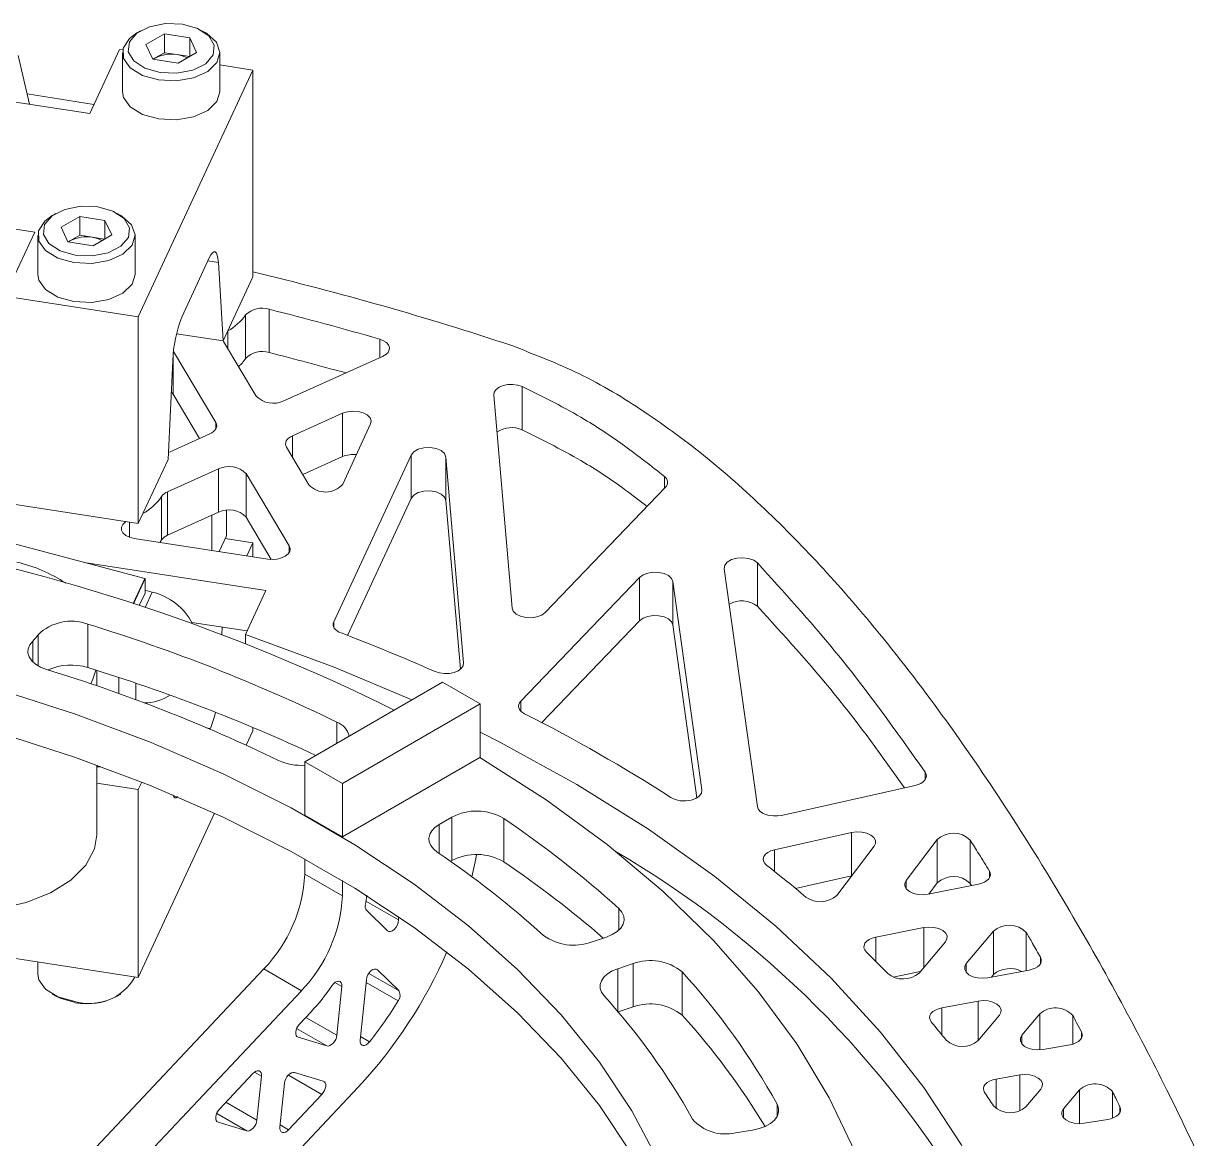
# Model space of a CAD drawing. Header units: millimetres. Extents: x 23 to 173, y 12 to 89.
# Drawn here: x 114.56 to 147.94, y 55.29 to 86.77 of the extents above; entities that cross this region are included whole.
import ezdxf

# ---------------------------------------------------------------- set-up
doc = ezdxf.new("R2010")
doc.units = ezdxf.units.MM

msp = doc.modelspace()

# ---------------------------------------------------------------- linework, layer by layer
at = {"color": 7, "linetype": 'Continuous', "lineweight": 15}
for p, q in [((117.867, 86.567), (117.761, 86.506)), ((118.02, 86.178), (118.542, 86.479)), ((119.256, 86.369), (118.542, 86.479)), ((118.542, 85.948), (118.542, 86.479)), ((119.706, 86.506), (119.6, 86.567)), ((118.211, 85.765), (118.02, 86.178)), ((119.448, 85.957), (119.256, 86.369)), ((119.256, 85.846), (119.256, 86.369)), ((114.406, 85.872), (114.731, 84.49)), ((117.271, 86.04), (116.43, 84.228)), ((117.366, 86.025), (117.271, 86.04)), ((117.359, 85.945), (117.359, 84.842)), ((118.222, 85.764), (118.281, 85.798)), ((118.281, 85.798), (118.228, 85.763)), ((118.281, 85.798), (118.542, 85.948)), ((118.899, 85.893), (118.542, 85.948)), ((119.245, 85.84), (118.899, 85.893)), ((119.448, 85.957), (118.925, 85.655)), ((120.109, 84.842), (120.109, 85.945)), ((116.43, 84.228), (108.171, 85.505)), ((121.038, 85.457), (117.803, 78.487)), ((118.211, 85.765), (118.925, 85.655)), ((121.038, 85.457), (120.109, 85.601)), ((121.038, 79.619), (121.038, 85.457)), ((116.551, 84.489), (114.662, 84.782)), ((106.618, 82.159), (114.877, 80.882)), ((115.473, 81.409), (115.367, 81.348)), ((115.626, 81.02), (116.148, 81.321)), ((116.862, 81.211), (116.148, 81.321)), ((116.148, 80.791), (116.148, 81.321)), ((117.053, 80.799), (116.862, 81.211)), ((116.862, 80.688), (116.862, 81.211)), ((117.312, 81.348), (117.206, 81.409)), ((114.877, 80.882), (114.036, 79.07)), ((114.965, 80.787), (114.965, 79.684)), ((115.817, 80.608), (115.626, 81.02)), ((115.887, 80.64), (116.148, 80.791)), ((116.505, 80.735), (116.148, 80.791)), ((117.053, 80.799), (116.531, 80.497)), ((117.715, 79.684), (117.715, 80.787)), ((115.817, 80.608), (116.531, 80.497)), ((115.828, 80.606), (115.887, 80.64)), ((115.887, 80.64), (115.834, 80.605)), ((116.851, 80.682), (116.505, 80.735)), ((119.031, 78.48), (119.809, 80.156)), ((120.197, 77.807), (120.065, 80.024)), ((120.197, 77.807), (121.038, 79.619)), ((117.803, 78.487), (114.036, 79.07)), ((117.803, 78.487), (117.803, 72.649)), ((120.835, 77.315), (120.835, 78.54)), ((121.502, 77.476), (121.502, 78.701)), ((120.197, 77.807), (118.882, 78.01)), ((120.201, 77.816), (120.213, 77.792)), ((120.213, 77.792), (121.131, 76.25)), ((118.797, 77.507), (119.99, 75.501)), ((118.644, 74.461), (118.776, 77.248)), ((121.91, 76.116), (124.704, 77.369)), ((128.645, 75.295), (128.645, 76.519)), ((118.784, 76.304), (119.531, 75.048)), ((127.842, 76.276), (128.358, 70.263)), ((122.155, 75.129), (123.573, 75.765)), ((123.573, 74.54), (123.573, 75.765)), ((123.575, 73.766), (124.362, 75.462)), ((118.699, 74.675), (119.824, 75.18)), ((121.989, 74.807), (122.619, 73.747)), ((117.803, 72.649), (118.644, 74.461)), ((118.699, 74.675), (118.653, 74.657)), ((122.448, 74.035), (123.573, 74.54)), ((123.322, 69.874), (125.508, 74.585)), ((125.508, 73.36), (125.508, 74.585)), ((126.491, 74.525), (126.989, 68.713)), ((126.491, 73.3), (126.491, 74.525)), ((118.626, 73.546), (120.069, 74.193)), ((120.069, 72.968), (120.069, 74.193)), ((120.848, 74.059), (122.062, 72.019)), ((120.848, 72.834), (120.848, 74.059)), ((118.626, 72.321), (118.626, 73.546)), ((132.69, 73.674), (129.294, 70.138)), ((117.803, 72.649), (114.036, 73.231)), ((118.461, 72.189), (118.461, 73.414)), ((123.712, 69.489), (125.508, 73.36)), ((126.491, 73.3), (126.899, 68.534)), ((118.626, 72.321), (120.069, 72.968)), ((119.877, 71.891), (119.877, 72.882)), ((120.295, 72.305), (120.295, 73.025)), ((120.848, 72.834), (121.56, 71.637)), ((112.43, 72.571), (117.987, 71.098)), ((117.69, 72.229), (121.459, 71.646)), ((118.413, 72.117), (118.461, 72.189)), ((120.088, 71.858), (120.295, 72.305)), ((121.038, 72.107), (120.259, 72.227)), ((121.038, 72.107), (120.867, 71.738)), ((121.038, 71.712), (121.038, 72.107)), ((121.403, 70.759), (116.277, 71.552)), ((135.288, 70.312), (135.288, 71.537)), ((117.658, 70.39), (117.987, 71.098)), ((117.667, 70.387), (117.996, 71.097)), ((117.996, 70.688), (117.996, 71.097)), ((131.961, 71.129), (128.605, 67.633)), ((131.961, 69.904), (131.961, 71.129)), ((135.286, 64.655), (134.352, 71.374)), ((117.996, 70.768), (118.195, 70.716)), ((120.826, 69.515), (121.403, 70.759)), ((133.716, 65.127), (132.897, 71.012)), ((132.897, 69.787), (132.897, 71.012)), ((117.996, 70.688), (117.831, 70.334)), ((116.375, 68.583), (116.375, 69.808)), ((120.873, 69.616), (119.318, 69.856)), ((131.961, 69.904), (129.198, 67.027)), ((133.577, 64.903), (132.897, 69.787)), ((120.17, 69.725), (120.16, 69.519)), ((120.826, 69.515), (120.826, 69.263)), ((116.628, 68.069), (116.628, 68.504)), ((117.737, 68.142), (117.737, 67.673)), ((126.395, 68.167), (122.506, 65.922)), ((126.395, 68.167), (127.455, 67.555)), ((127.455, 67.555), (123.566, 65.31)), ((127.455, 66.039), (127.455, 67.555)), ((119.837, 66.866), (119.826, 66.842)), ((120.848, 66.39), (121.038, 66.799)), ((121.038, 66.799), (121.038, 66.894)), ((116.628, 63.861), (116.628, 65.829)), ((122.506, 65.922), (123.566, 65.31)), ((122.506, 65.922), (122.506, 64.412)), ((125.511, 64.922), (127.451, 66.042)), ((117.803, 65.136), (116.628, 65.318)), ((117.9, 65.347), (117.803, 65.136)), ((117.803, 65.136), (117.803, 59.829)), ((123.566, 65.31), (123.566, 63.799)), ((135.965, 64.409), (139.74, 65.25)), ((123.566, 63.799), (125.511, 64.922)), ((117.803, 59.829), (119.956, 64.468)), ((122.506, 64.412), (123.566, 63.799)), ((126.299, 64.152), (126.654, 64.357)), ((126.654, 63.132), (126.654, 64.357)), ((128.124, 63.097), (128.124, 64.322)), ((135.772, 63.437), (137.947, 63.922)), ((138.585, 63.537), (137.526, 62.147)), ((140.367, 63.725), (139.488, 62.571)), ((140.367, 62.5), (140.367, 63.725)), ((141.294, 62.483), (141.294, 63.708)), ((122.506, 63.181), (122.506, 62.747)), ((126.617, 63.111), (126.654, 63.132)), ((122.506, 62.747), (123.566, 62.135)), ((123.566, 62.568), (123.566, 62.135)), ((136.364, 62.345), (137.945, 62.697)), ((140.11, 62.182), (141.533, 62.468)), ((140.367, 62.5), (140.127, 62.185)), ((141.33, 62.427), (141.294, 62.483)), ((124.245, 61.728), (124.836, 61.148)), ((125.155, 61.454), (125.155, 61.548)), ((138.63, 60.968), (139.983, 61.24)), ((141.956, 61.136), (141.187, 60.22)), ((141.956, 59.911), (141.956, 61.136)), ((130.593, 60.827), (131.026, 60.971)), ((140.597, 60.841), (139.853, 59.955)), ((117.803, 59.829), (114.036, 60.412)), ((114.965, 60.268), (114.965, 59.924)), ((131.343, 60.077), (131.776, 60.221)), ((131.776, 58.997), (131.776, 60.221)), ((121.349, 60.07), (114.339, 52.621)), ((121.349, 60.07), (122.41, 59.457)), ((124.068, 58.062), (124.244, 59.767)), ((124.561, 60.046), (125.166, 59.453)), ((133.163, 58.763), (133.163, 59.988)), ((139.123, 59.842), (139.887, 59.996)), ((141.79, 59.819), (142.96, 60.037)), ((141.956, 59.911), (141.896, 59.839)), ((122.41, 59.457), (115.506, 52.122)), ((123.412, 58.197), (123.553, 59.573)), ((115.367, 59.363), (115.473, 59.302)), ((117.206, 59.302), (117.312, 59.363)), ((140.495, 58.972), (141.518, 59.162)), ((122.684, 58.863), (122.355, 58.513)), ((131.353, 58.856), (131.776, 58.997)), ((142.121, 58.762), (141.524, 58.051)), ((143.264, 58.799), (142.759, 58.198)), ((122.316, 58.14), (123.129, 57.897)), ((143.353, 57.796), (144.109, 57.927)), ((121.038, 57.114), (120.097, 56.114)), ((122.214, 57.146), (123.027, 56.902)), ((142.026, 56.962), (142.695, 57.078)), ((118.37, 50.736), (124.016, 56.735)), ((121.153, 55.797), (121.281, 57.041)), ((121.804, 55.603), (121.932, 56.846)), ((122.048, 55.53), (122.988, 56.529)), ((143.289, 56.676), (142.872, 56.179)), ((144.381, 56.653), (143.93, 56.116)), ((120.058, 55.741), (120.871, 55.498)), ((144.516, 55.712), (145.181, 55.82)), ((134.666, 55.446), (135.149, 55.52))]:
    msp.add_line(p, q, dxfattribs=at)
at = {"color": 8, "linetype": 'Continuous', "lineweight": 15}
for p, q in [((120.065, 80.024), (119.769, 80.07)), ((120.331, 77.594), (120.331, 78.089)), ((124.622, 77.332), (124.622, 77.854)), ((118.784, 76.304), (118.784, 77.367)), ((119.99, 75.314), (119.99, 75.501)), ((122.155, 74.528), (122.155, 75.129)), ((132.661, 73.643), (132.661, 73.981)), ((117.551, 72.265), (117.551, 72.688)), ((122.062, 71.831), (122.062, 72.019)), ((118.195, 70.716), (117.993, 70.281)), ((123.322, 69.725), (123.322, 69.874)), ((114.972, 68.634), (114.972, 69.51)), ((114.821, 68.748), (114.821, 69.33)), ((126.989, 68.685), (126.989, 68.713)), ((117.258, 67.848), (117.258, 68.302)), ((128.605, 67.353), (128.605, 67.633)), ((119.837, 66.866), (119.73, 66.883)), ((123.411, 66.445), (123.411, 67.043)), ((140.025, 65.413), (140.025, 65.626)), ((133.716, 65.081), (133.716, 65.127)), ((126.299, 63.333), (126.299, 64.152)), ((137.947, 62.7), (137.947, 63.922)), ((135.772, 62.823), (135.772, 63.437)), ((141.84, 62.644), (141.84, 62.837)), ((139.488, 62.338), (139.488, 62.571)), ((124.232, 61.987), (125.155, 61.454)), ((131.369, 61.161), (131.369, 61.782)), ((139.983, 60.11), (139.983, 61.24)), ((142.88, 60.022), (142.88, 61.101)), ((138.63, 60.284), (138.63, 60.968)), ((131.343, 58.868), (131.343, 60.077)), ((141.187, 59.968), (141.187, 60.22)), ((143.282, 60.222), (143.282, 60.402)), ((124.313, 59.945), (125.166, 59.453)), ((124.524, 60.068), (124.561, 60.046)), ((123.356, 59.687), (123.553, 59.573)), ((124.236, 59.69), (125.142, 59.166)), ((141.518, 58.044), (141.518, 59.162)), ((140.495, 58.211), (140.495, 58.972)), ((143.264, 57.785), (143.264, 58.799)), ((144.191, 57.946), (144.191, 58.759)), ((122.534, 58.704), (123.412, 58.197)), ((122.275, 58.39), (123.129, 57.897)), ((122.283, 58.16), (122.316, 58.14)), ((124.078, 58.161), (124.333, 58.014)), ((142.759, 57.946), (142.759, 58.198)), ((144.443, 58.119), (144.443, 58.288)), ((121.084, 57.155), (121.281, 57.041)), ((122.043, 57.075), (122.988, 56.529)), ((142.695, 56.064), (142.695, 57.078)), ((142.026, 56.129), (142.026, 56.962)), ((144.381, 55.701), (144.381, 56.653)), ((145.311, 55.854), (145.311, 56.607)), ((120.276, 56.304), (121.153, 55.797)), ((135.844, 55.904), (135.844, 56.252)), ((143.93, 55.864), (143.93, 56.116)), ((145.526, 56.019), (145.526, 56.178)), ((120.017, 55.991), (120.871, 55.498)), ((120.024, 55.761), (120.058, 55.741)), ((121.81, 55.667), (122.048, 55.53))]:
    msp.add_line(p, q, dxfattribs=at)
at = {"color": 7, "linetype": 'Continuous', "lineweight": 15, "flags": 128}
for points in [[(117.761, 86.506), (117.554, 86.352), (117.378, 86.078), (117.386, 85.787), (117.576, 85.516), (117.922, 85.304), (118.378, 85.178)], [(118.417, 85.384), (118.894, 85.366), (119.346, 85.455), (119.706, 85.637), (119.917, 85.884), (119.948, 86.159), (119.795, 86.421), (119.479, 86.628), (119.051, 86.75), (118.574, 86.768), (118.121, 86.68), (117.762, 86.498), (117.55, 86.25), (117.519, 85.975), (117.673, 85.714), (117.988, 85.506), (118.417, 85.384)], [(118.378, 85.178), (118.882, 85.155), (119.365, 85.24), (119.764, 85.419), (120.023, 85.669), (120.109, 85.957), (120.008, 86.243), (119.735, 86.488), (119.706, 86.506)], [(117.359, 84.842), (117.386, 84.684), (117.576, 84.414), (117.922, 84.202), (118.378, 84.076)], [(118.378, 84.076), (118.882, 84.053), (119.365, 84.137), (119.764, 84.317), (120.023, 84.567), (120.109, 84.842)], [(116.023, 80.226), (116.5, 80.208), (116.952, 80.297), (117.311, 80.479), (117.523, 80.726), (117.554, 81.001), (117.401, 81.263), (117.085, 81.47), (116.657, 81.592), (116.18, 81.61), (115.727, 81.522), (115.368, 81.34), (115.156, 81.092), (115.125, 80.817), (115.279, 80.556), (115.594, 80.348), (116.023, 80.226)], [(115.367, 81.348), (115.16, 81.194), (114.984, 80.921), (114.992, 80.629), (115.182, 80.358), (115.528, 80.146), (115.984, 80.02)], [(115.984, 80.02), (116.488, 79.998), (116.971, 80.082), (117.37, 80.261), (117.629, 80.511), (117.714, 80.799), (117.614, 81.085), (117.341, 81.33), (117.312, 81.348)], [(119.809, 80.156), (119.854, 80.241), (119.898, 80.298), (119.939, 80.326), (119.976, 80.323), (120.008, 80.29), (120.034, 80.228), (120.053, 80.138), (120.065, 80.024)], [(114.965, 79.684), (114.992, 79.527), (115.182, 79.256), (115.528, 79.044), (115.984, 78.918)], [(115.984, 78.918), (116.488, 78.895), (116.971, 78.979), (117.37, 79.159), (117.629, 79.409), (117.715, 79.684)], [(124.704, 77.369), (124.792, 77.42), (124.856, 77.482), (124.891, 77.552), (124.895, 77.624), (124.867, 77.695), (124.81, 77.759), (124.726, 77.814), (124.622, 77.854)], [(128.645, 76.519), (128.522, 76.559), (128.384, 76.578), (128.243, 76.573), (128.109, 76.545), (127.995, 76.498), (127.908, 76.433), (127.856, 76.357), (127.842, 76.276)], [(118.734, 76.364), (118.757, 76.34), (118.784, 76.304)], [(124.362, 75.462), (124.379, 75.551), (124.347, 75.639), (124.27, 75.717), (124.156, 75.777), (124.015, 75.815), (123.861, 75.825), (123.709, 75.808), (123.573, 75.765)], [(119.99, 75.501), (120.009, 75.458), (120.017, 75.413), (120.013, 75.369), (119.996, 75.325), (119.968, 75.283), (119.93, 75.245), (119.881, 75.21), (119.824, 75.18)], [(122.155, 75.129), (122.098, 75.099), (122.049, 75.064), (122.01, 75.025), (121.983, 74.983), (121.966, 74.939), (121.962, 74.895), (121.97, 74.85), (121.989, 74.807)], [(126.491, 74.525), (126.451, 74.624), (126.355, 74.709), (126.213, 74.769), (126.044, 74.797), (125.869, 74.79), (125.708, 74.748), (125.583, 74.677), (125.508, 74.585)], [(126.491, 73.3), (126.451, 73.399), (126.355, 73.484), (126.213, 73.544), (126.044, 73.573), (125.869, 73.565), (125.708, 73.524), (125.583, 73.452), (125.508, 73.36)], [(117.451, 72.703), (117.442, 72.697), (117.364, 72.627), (117.324, 72.547), (117.326, 72.464), (117.368, 72.385), (117.448, 72.315), (117.558, 72.262), (117.69, 72.229)], [(121.459, 71.646), (121.593, 71.637), (121.726, 71.648), (121.85, 71.679), (121.954, 71.728), (122.032, 71.792), (122.078, 71.865), (122.088, 71.943), (122.062, 72.019)], [(135.288, 71.537), (135.182, 71.613), (135.038, 71.665), (134.873, 71.686), (134.706, 71.674), (134.555, 71.63), (134.437, 71.56), (134.367, 71.471), (134.352, 71.374)], [(131.961, 71.129), (132.06, 71.201), (132.192, 71.252), (132.346, 71.276), (132.504, 71.271), (132.653, 71.238), (132.775, 71.179), (132.859, 71.101), (132.897, 71.012)], [(129.294, 70.138), (129.195, 70.065), (129.06, 70.014), (128.904, 69.99), (128.744, 69.996), (128.595, 70.032), (128.473, 70.092), (128.391, 70.172), (128.358, 70.263)], [(123.529, 69.559), (123.468, 69.586), (123.415, 69.619), (123.371, 69.657), (123.337, 69.697), (123.315, 69.74), (123.305, 69.785), (123.308, 69.83), (123.322, 69.874)], [(131.961, 69.904), (132.06, 69.976), (132.192, 70.027), (132.346, 70.051), (132.504, 70.046), (132.653, 70.013), (132.775, 69.954), (132.859, 69.877), (132.897, 69.787)], [(125.53, 67.668), (123.339, 68.589), (120.826, 69.515)], [(115.211, 68.531), (115.045, 68.596), (114.904, 68.678), (114.795, 68.775), (114.722, 68.883), (114.687, 68.997), (114.692, 69.112), (114.737, 69.225), (114.821, 69.33)], [(116.462, 68.125), (116.523, 68.253), (116.603, 68.512)], [(126.186, 68.47), (126.31, 68.43), (126.448, 68.412), (126.589, 68.416), (126.722, 68.444), (126.837, 68.492), (126.924, 68.556), (126.976, 68.632), (126.989, 68.713)], [(132.483, 54.66), (131.738, 56.066), (130.825, 57.439), (129.748, 58.772), (128.513, 60.059), (127.126, 61.292), (125.592, 62.467), (123.921, 63.577), (122.12, 64.617), (120.197, 65.581), (118.162, 66.467), (116.026, 67.268), (113.797, 67.981)], [(128.605, 67.633), (128.57, 67.589), (128.549, 67.541), (128.542, 67.492), (128.549, 67.444), (128.571, 67.396), (128.606, 67.352), (128.654, 67.311), (128.712, 67.276)], [(141.901, 53.463), (141.037, 55.11), (139.991, 56.721), (138.768, 58.29), (137.372, 59.811), (135.809, 61.276), (134.086, 62.68), (132.21, 64.017), (130.188, 65.282), (128.03, 66.469), (127.455, 66.76)], [(133.711, 48.594), (133.677, 49.084), (133.455, 50.549), (133.056, 52.002), (132.483, 53.435), (131.738, 54.841), (130.825, 56.214), (129.748, 57.547), (128.513, 58.834), (127.126, 60.067), (125.592, 61.242), (123.921, 62.352), (122.12, 63.392), (120.197, 64.357), (118.162, 65.242), (116.026, 66.043), (113.994, 66.697)], [(138.06, 54.882), (137.317, 56.433), (136.398, 57.953), (135.306, 59.435), (134.047, 60.871), (132.625, 62.256), (131.047, 63.583), (129.319, 64.847), (127.451, 66.042)], [(139.74, 65.25), (139.828, 65.276), (139.906, 65.311), (139.97, 65.354), (140.018, 65.404), (140.048, 65.458), (140.06, 65.515), (140.052, 65.571), (140.025, 65.626)], [(132.845, 64.912), (132.965, 64.855), (133.109, 64.822), (133.264, 64.817), (133.414, 64.839), (133.546, 64.886), (133.646, 64.955), (133.704, 65.038), (133.716, 65.127)], [(118.916, 64.929), (118.914, 64.927), (118.873, 64.9), (118.836, 64.902), (118.804, 64.935), (118.782, 64.986)], [(135.286, 64.655), (135.309, 64.589), (135.357, 64.528), (135.428, 64.475), (135.519, 64.434), (135.623, 64.405), (135.737, 64.391), (135.853, 64.392), (135.965, 64.409)], [(126.299, 64.152), (126.18, 64.07), (126.09, 63.976), (126.032, 63.874), (126.007, 63.768), (126.016, 63.661), (126.06, 63.557), (126.136, 63.459), (126.242, 63.371)], [(111.382, 61.876), (112.185, 61.734), (113.022, 61.698), (113.853, 61.771), (114.634, 61.949), (115.327, 62.222), (115.898, 62.578), (116.317, 62.998), (116.563, 63.462), (116.628, 63.861)], [(138.585, 63.537), (138.624, 63.618), (138.62, 63.703), (138.574, 63.783), (138.489, 63.852), (138.373, 63.904), (138.236, 63.935), (138.09, 63.941), (137.947, 63.922)], [(135.551, 62.996), (135.493, 63.053), (135.46, 63.117), (135.452, 63.183), (135.472, 63.248), (135.516, 63.309), (135.583, 63.363), (135.67, 63.406), (135.772, 63.437)], [(127.226, 62.671), (127.332, 63.184), (127.353, 63.301)], [(141.533, 62.468), (141.623, 62.492), (141.702, 62.525), (141.769, 62.567), (141.82, 62.616), (141.854, 62.669), (141.868, 62.725), (141.864, 62.782), (141.84, 62.837)], [(139.488, 62.571), (139.449, 62.49), (139.452, 62.407), (139.497, 62.328), (139.578, 62.259), (139.691, 62.206), (139.824, 62.175), (139.968, 62.166), (140.11, 62.182)], [(131.369, 61.782), (131.46, 61.678), (131.513, 61.566), (131.525, 61.45), (131.497, 61.334), (131.43, 61.225), (131.326, 61.125), (131.19, 61.039), (131.026, 60.971)], [(125.155, 61.454), (125.146, 61.386), (125.121, 61.315), (125.083, 61.247), (125.034, 61.19), (124.979, 61.148), (124.925, 61.126), (124.875, 61.126), (124.836, 61.148)], [(140.597, 60.841), (140.641, 60.922), (140.643, 61.007), (140.601, 61.088), (140.521, 61.159), (140.408, 61.213), (140.273, 61.246), (140.127, 61.255), (139.983, 61.24)], [(138.364, 60.549), (138.318, 60.607), (138.296, 60.669), (138.299, 60.733), (138.325, 60.795), (138.374, 60.852), (138.444, 60.901), (138.53, 60.94), (138.63, 60.968)], [(130.955, 59.311), (130.884, 59.413), (130.847, 59.521), (130.847, 59.631), (130.883, 59.739), (130.953, 59.841), (131.056, 59.934), (131.187, 60.013), (131.343, 60.077)], [(141.79, 59.819), (141.647, 59.806), (141.503, 59.816), (141.37, 59.85), (141.259, 59.905), (141.181, 59.976), (141.141, 60.056), (141.143, 60.14), (141.187, 60.22)], [(142.96, 60.037), (143.05, 60.06), (143.131, 60.092), (143.199, 60.133), (143.252, 60.181), (143.288, 60.234), (143.305, 60.289), (143.303, 60.346), (143.282, 60.402)], [(115.984, 59.157), (115.528, 59.283), (115.182, 59.496), (114.992, 59.766), (114.965, 59.924)], [(124.561, 60.046), (124.524, 60.068), (124.478, 60.069), (124.426, 60.051), (124.374, 60.015), (124.326, 59.963), (124.286, 59.901), (124.258, 59.834), (124.244, 59.767)], [(123.27, 59.596), (123.315, 59.652), (123.365, 59.694), (123.417, 59.719), (123.466, 59.726), (123.506, 59.712), (123.536, 59.68), (123.552, 59.633), (123.553, 59.573)], [(116.023, 59.119), (115.594, 59.241), (115.473, 59.302)], [(142.121, 58.762), (142.165, 58.842), (142.167, 58.926), (142.127, 59.006), (142.048, 59.077), (141.938, 59.132), (141.805, 59.166), (141.661, 59.176), (141.518, 59.162)], [(140.199, 58.572), (140.163, 58.63), (140.149, 58.691), (140.158, 58.752), (140.189, 58.811), (140.241, 58.865), (140.312, 58.911), (140.398, 58.947), (140.495, 58.972)], [(122.355, 58.513), (122.315, 58.463), (122.283, 58.407), (122.26, 58.347), (122.248, 58.289), (122.248, 58.236), (122.26, 58.192), (122.284, 58.159), (122.316, 58.14)], [(123.412, 58.197), (123.4, 58.139), (123.377, 58.079), (123.345, 58.022), (123.305, 57.973), (123.26, 57.933), (123.214, 57.906), (123.169, 57.894), (123.129, 57.897)], [(142.759, 58.198), (142.715, 58.119), (142.713, 58.035), (142.751, 57.955), (142.828, 57.885), (142.936, 57.83), (143.067, 57.795), (143.21, 57.783), (143.353, 57.796)], [(144.109, 57.927), (144.2, 57.949), (144.281, 57.98), (144.351, 58.02), (144.406, 58.067), (144.443, 58.12), (144.462, 58.175), (144.462, 58.232), (144.443, 58.288)], [(124.068, 58.062), (124.069, 58.006), (124.083, 57.96), (124.109, 57.927), (124.146, 57.911), (124.191, 57.912), (124.239, 57.931), (124.288, 57.966), (124.333, 58.014)], [(121.038, 57.114), (121.082, 57.153), (121.128, 57.18), (121.173, 57.193), (121.213, 57.189), (121.246, 57.171), (121.269, 57.138), (121.281, 57.094), (121.281, 57.041)], [(122.214, 57.146), (122.174, 57.149), (122.129, 57.137), (122.083, 57.11), (122.039, 57.07), (121.999, 57.02), (121.966, 56.964), (121.943, 56.904), (121.932, 56.846)], [(143.289, 56.676), (143.333, 56.755), (143.335, 56.839), (143.297, 56.919), (143.22, 56.989), (143.112, 57.044), (142.981, 57.079), (142.838, 57.091), (142.695, 57.078)], [(122.988, 56.529), (123.028, 56.579), (123.061, 56.636), (123.084, 56.695), (123.095, 56.754), (123.095, 56.807), (123.083, 56.851), (123.06, 56.884), (123.027, 56.902)], [(141.705, 56.581), (141.677, 56.638), (141.671, 56.697), (141.686, 56.756), (141.721, 56.812), (141.775, 56.863), (141.846, 56.906), (141.931, 56.939), (142.026, 56.962)], [(120.097, 56.114), (120.057, 56.064), (120.024, 56.007), (120.001, 55.948), (119.99, 55.89), (119.99, 55.836), (120.002, 55.792), (120.025, 55.76), (120.058, 55.741)], [(135.844, 56.252), (135.885, 56.138), (135.886, 56.022), (135.846, 55.908), (135.767, 55.801), (135.653, 55.705), (135.508, 55.624), (135.338, 55.562), (135.149, 55.52)], [(144.516, 55.712), (144.374, 55.701), (144.233, 55.714), (144.103, 55.75), (143.997, 55.805), (143.922, 55.875), (143.884, 55.955), (143.887, 56.037), (143.93, 56.116)], [(145.181, 55.82), (145.272, 55.841), (145.355, 55.872), (145.426, 55.911), (145.482, 55.958), (145.521, 56.01), (145.542, 56.065), (145.543, 56.122), (145.526, 56.178)], [(120.871, 55.498), (120.911, 55.494), (120.956, 55.507), (121.002, 55.533), (121.046, 55.573), (121.086, 55.623), (121.119, 55.68), (121.142, 55.739), (121.153, 55.797)], [(122.048, 55.53), (122.003, 55.49), (121.957, 55.463), (121.912, 55.451), (121.872, 55.454), (121.839, 55.473), (121.816, 55.505), (121.804, 55.55), (121.804, 55.603)]]:
    msp.add_lwpolyline(points, dxfattribs=at)
at = {"color": 7, "linetype": 'Continuous', "lineweight": 15}
for centre, radius, start, end in [((118.733, 84.925), 0.982, 80.229, 117.357), ((118.783, 85.063), 0.838, 61.7693, 81.9894), ((116.339, 79.767), 0.982, 80.229, 117.357), ((116.388, 79.905), 0.838, 61.7693, 81.9894), ((100.751, -5.412), 87.551, 71.62362, 76.60163), ((122.542, 77.11), 3.769, 158.6839, 177.9077), ((119.608, 79.405), 1.501, 298.7773, 324.7979), ((121.3, 78.076), 0.657, 72.1296, 135.0862), ((100.342, -5.44), 86.761, 73.74839, 75.88387), ((121.3, 76.851), 0.657, 72.1296, 135.0862), ((100.185, -7.263), 87.379, 74.41227, 75.87969), ((119.799, 78.013), 1.25, 311.9668, 326.0233), ((121.613, 76.719), 0.673, 224.2152, 296.2565), ((128.346, 74.628), 0.731, 65.7741, 124.4741), ((123.879, 73.806), 0.795, 84.062, 112.6123), ((120.366, 73.589), 0.673, 44.2157, 116.2564), ((123.089, 74.175), 0.636, 222.362, 319.9208), ((132.555, 73.816), 0.196, 313.6372, 57.2429), ((118.761, 73.209), 0.363, 111.781, 145.5768), ((117.216, 74.241), 1.495, 298.6469, 326.4128), ((120.366, 72.365), 0.673, 44.2157, 116.2564), ((100.713, 18.503), 54.592, 63.5489, 79.6798), ((118.761, 71.984), 0.363, 111.781, 145.5768), ((113.393, 67.396), 4.28, 56.5082, 76.7669), ((117.583, 68.747), 2.386, 80.0414, 80.2604), ((117.775, 69.007), 1.76, 27.5476, 76.1945), ((134.845, 69.762), 0.706, 51.1545, 120.069), ((115.909, 68.55), 1.342, 69.6437, 134.2973), ((102, 22.901), 49.06, 64.1244, 72.962), ((113.968, 70.2), 1.217, 314.4356, 325.5136), ((103.4, 16.672), 56.588, 66.2548, 69.1622), ((101.701, 24.51), 46.047, 64.1698, 72.939), ((115.905, 67.075), 1.58, 72.7019, 114.1751), ((101.874, 21.316), 49.441, 64.9377, 72.9446), ((117.983, 68.902), 1.315, 269.2723, 303.2703), ((117.502, 67.864), 2.54, 336.8622, 347.6672), ((108.312, 26.831), 45.299, 57.2101, 63.2345), ((123.214, 66.515), 0.563, 13.5911, 69.5192), ((122.4, 67.356), 1.537, 245.5823, 273.9606), ((127.357, 63.015), 1.515, 59.6068, 117.6676), ((111.276, 39.455), 30.037, 48.0146, 55.8825), ((140.822, 63.245), 0.661, 44.4476, 133.5115), ((110.416, 40.065), 28.172, 48.0468, 55.8218), ((127.357, 61.79), 1.515, 59.6068, 117.6676), ((110.905, 37.733), 30.657, 49.2034, 55.8293), ((116.931, 38.959), 28.336, 30.5775, 59.5239), ((118.35, 62.954), 4.16, 316.1198, 357.1567), ((114.417, 35.774), 34.463, 49.8112, 52.1763), ((140.822, 62.021), 0.661, 44.4476, 133.5115), ((119.411, 62.341), 4.16, 316.1198, 357.1567), ((119.919, 62.604), 4.357, 350.3664, 354.0729), ((137.063, 62.659), 0.691, 233.9645, 312.1655), ((124.376, 61.832), 0.167, 165.0334, 218.5824), ((142.401, 60.647), 0.66, 43.457, 132.3138), ((130.102, 62.206), 1.464, 234.3949, 289.5671), ((114.119, 65.946), 13.52, 317.0545, 336.4943), ((118.044, 39.799), 29.042, 43.9116, 45.6), ((132.266, 58.896), 1.413, 50.5824, 110.2909), ((142.413, 59.386), 0.696, 61.4523, 131.0156), ((116.423, 60.561), 1.471, 252.6199, 330.7969), ((118.468, 46.614), 19.869, 29.0159, 42.3043), ((139.401, 60.475), 0.688, 230.8105, 311.0289), ((118.356, 62.92), 5.932, 316.8509, 325.9285), ((124.948, 59.327), 0.251, 320.4254, 30.1791), ((116.345, 60.95), 1.86, 260.0192, 297.5724), ((115.078, 65.369), 11.822, 321.5213, 328.3514), ((117.158, 46.774), 18.643, 29.0596, 42.2606), ((132.266, 57.671), 1.413, 50.5824, 110.2909), ((118.05, 45.064), 20.398, 31.1715, 42.1899), ((143.707, 58.315), 0.656, 42.5077, 132.5223), ((120.777, 42.269), 25.356, 38.507, 40.0104), ((141.075, 58.559), 0.678, 227.8259, 311.4777), ((144.824, 56.173), 0.653, 41.6977, 132.7074), ((123.177, 44.045), 22.37, 32.9265, 34.0829), ((142.426, 56.674), 0.666, 224.8745, 312.0202), ((134.373, 56.629), 1.219, 221.0172, 283.8845)]:
    msp.add_arc(centre, radius, start, end, dxfattribs=at)
msp.add_ellipse((116.705, 66.095), major_axis=(0.57, 0.082), ratio=0.542261, start_param=4.497977, end_param=4.710303, dxfattribs=at)
for points, knots in [([(147.938, 54.397), (147.579, 55.153), (146.828, 56.735), (145.557, 59.17), (144.121, 61.725), (142.523, 64.328), (140.779, 66.905), (139.026, 69.22), (137.304, 71.237), (135.662, 72.938), (133.956, 74.468), (132.181, 75.786), (130.372, 76.89), (128.999, 77.423), (128.352, 77.674)], [0, 0, 0, 0, 0.089484, 0.18707, 0.290094, 0.395921, 0.501963, 0.605703, 0.684032, 0.75837, 0.827741, 0.891359, 0.948752, 1, 1, 1, 1]), ([(132.661, 73.981), (132.293, 74.27), (131.585, 74.826), (130.29, 75.703), (129.25, 76.219), (128.645, 76.519)], [0, 0, 0, 0, 0.312304, 0.600341, 1, 1, 1, 1]), ([(132.17, 73.132), (131.962, 73.294), (131.412, 73.723), (130.288, 74.477), (129.249, 74.994), (128.645, 75.295)], [0, 0, 0, 0, 0.203517, 0.537119, 1, 1, 1, 1]), ([(140.025, 65.626), (139.205, 66.783), (137.78, 68.795), (136.031, 70.719), (135.288, 71.537)], [0, 0, 0, 0, 0.5750423, 1, 1, 1, 1]), ([(139.441, 65.184), (138.805, 66.077), (137.56, 67.824), (136.034, 69.495), (135.288, 70.312)], [0, 0, 0, 0, 0.511135, 1, 1, 1, 1]), ([(141.84, 62.837), (141.739, 63), (141.559, 63.291), (141.375, 63.581), (141.294, 63.708)], [0, 0, 0, 0, 0.559713, 1, 1, 1, 1]), ([(143.282, 60.402), (143.208, 60.532), (143.075, 60.766), (142.94, 60.999), (142.88, 61.101)], [0, 0, 0, 0, 0.558923, 1, 1, 1, 1]), ([(144.443, 58.288), (144.396, 58.376), (144.313, 58.533), (144.228, 58.689), (144.191, 58.759)], [0, 0, 0, 0, 0.558667, 1, 1, 1, 1]), ([(103.042, 56.605), (103.403, 56.5), (104.126, 56.291), (105.308, 56.055), (107.215, 55.497), (110.754, 54.26), (114.992, 52.413), (119.102, 50.394), (121.751, 49.02), (123.165, 48.137), (123.592, 47.87)], [0, 0, 0, 0, 0.05033, 0.100844, 0.151198, 0.309279, 0.591764, 0.759806, 0.927521, 1, 1, 1, 1]), ([(145.526, 56.178), (145.486, 56.258), (145.415, 56.401), (145.343, 56.544), (145.311, 56.607)], [0, 0, 0, 0, 0.558056, 1, 1, 1, 1])]:
    msp.add_open_spline(points, degree=3, knots=knots, dxfattribs=at)

doc.saveas('drawing.dxf')
